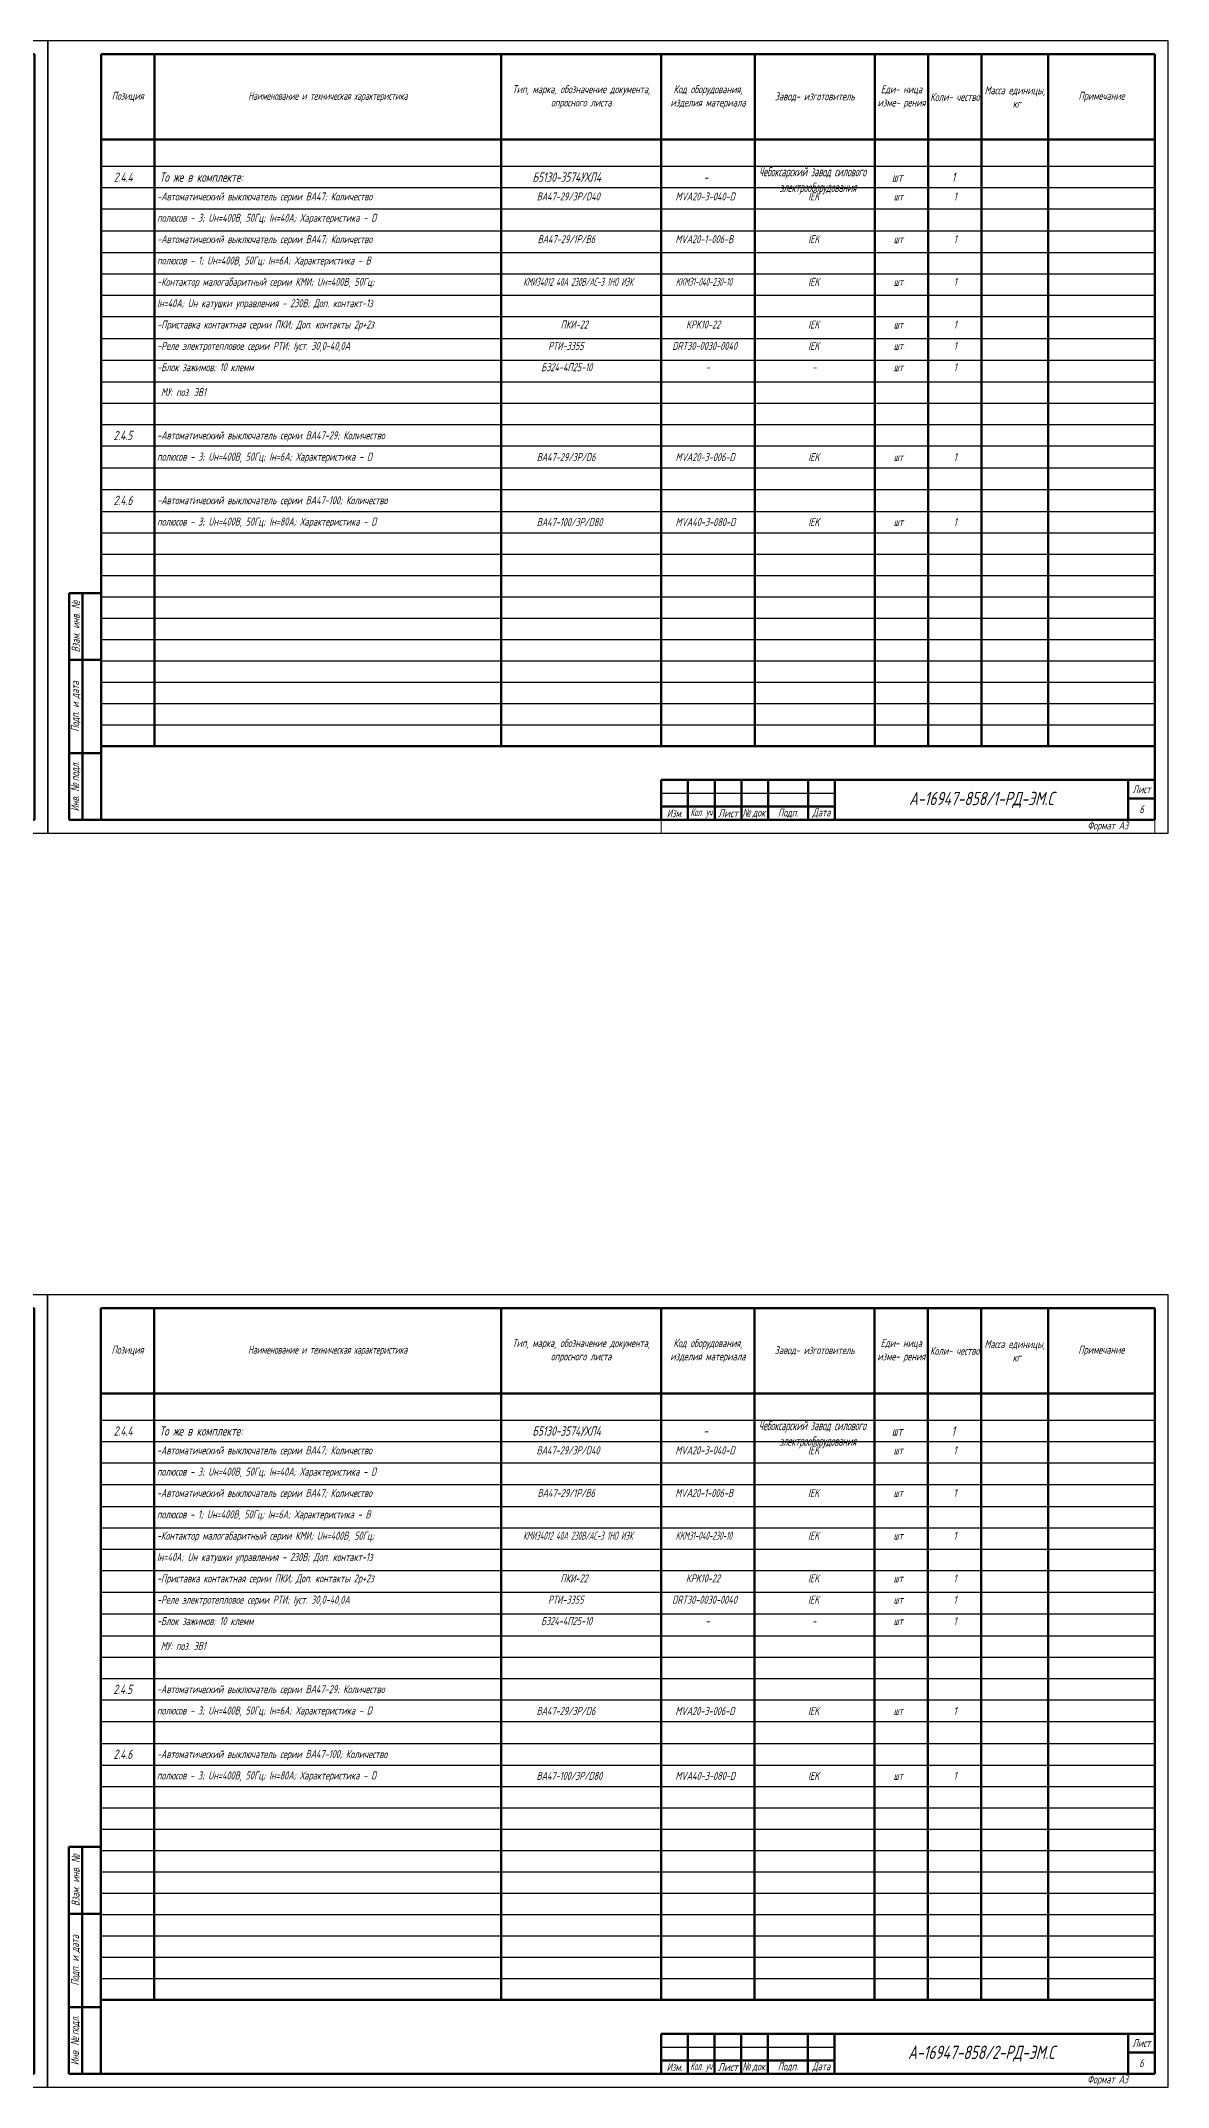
# Model space of a CAD drawing. Header units: millimetres. Extents: x -10490 to 5162, y -5053 to 76.
# Drawn here: x -721 to -298, y -814 to -47 of the extents above; entities that cross this region are included whole.
import ezdxf

# ---------------------------------------------------------------- set-up
doc = ezdxf.new("R2010")
doc.units = ezdxf.units.MM
for name, color, linetype, lineweight in [('Рамка толстая', 7, 'Continuous', 60), ('Рамка тонкая', 5, 'Continuous', 25), ('Спецификация', 9, 'Continuous', 25), ('Текст', 2, 'Continuous', 25), ('Штампы', 252, 'Continuous', 25)]:
    doc.layers.add(name, color=color, linetype=linetype, lineweight=lineweight)
doc.styles.add('SIMPLEX', font='simplex.shx', dxfattribs={"width": 0.7, "oblique": 15})

# ---------------------------------------------------------------- blocks, each defined once
blk = doc.blocks.new('A$C64336E77')
at = {"layer": 'Рамка толстая'}
for p, q in [((20, 5), (20, 292)), ((20, 292), (415, 292)), ((415, 292), (415, 5)), ((20, 5), (415, 5))]:
    blk.add_line(p, q, dxfattribs=at)
at = {"layer": 'Рамка тонкая'}
for p, q in [((0, 297), (0, 0)), ((420, 297), (0, 297)), ((420, 0), (420, 297)), ((0, 0), (420, 0))]:
    blk.add_line(p, q, dxfattribs=at)

msp = doc.modelspace()

# ---------------------------------------------------------------- linework, layer by layer
at = {"layer": 'Спецификация', "lineweight": 60}
for p, q in [((-698.04361, -52.14683), (-303.04361, -52.14683)), ((-698.04361, -52.14683), (-698.04361, -311.48017)), ((-678.04361, -52.14683), (-678.04361, -311.48017)), ((-548.04361, -52.14683), (-548.04361, -311.48017)), ((-488.04361, -52.14683), (-488.04361, -311.48017)), ((-453.04361, -52.14683), (-453.04361, -311.48017)), ((-408.04361, -52.14683), (-408.04361, -311.48017)), ((-388.04361, -52.14683), (-388.04361, -311.48017)), ((-368.04361, -52.14683), (-368.04361, -311.48017)), ((-343.04361, -52.14683), (-343.04361, -311.48017)), ((-303.04361, -52.14683), (-303.04361, -311.48017)), ((-698.04361, -84.14683), (-303.04361, -84.14683)), ((-698.04361, -311.48017), (-303.04361, -311.48017)), ((-698.10394, -522.14684), (-303.10394, -522.14684)), ((-698.10394, -522.14684), (-698.10394, -781.48017)), ((-678.10394, -522.14684), (-678.10394, -781.48017)), ((-548.10394, -522.14684), (-548.10394, -781.48017)), ((-488.10394, -522.14684), (-488.10394, -781.48017)), ((-453.10394, -522.14684), (-453.10394, -781.48017)), ((-408.10394, -522.14684), (-408.10394, -781.48017)), ((-388.10394, -522.14684), (-388.10394, -781.48017)), ((-368.10394, -522.14684), (-368.10394, -781.48017)), ((-343.10394, -522.14684), (-343.10394, -781.48017)), ((-303.10394, -522.14684), (-303.10394, -781.48017)), ((-698.10394, -554.14684), (-303.10394, -554.14684)), ((-698.10394, -781.48017), (-303.10394, -781.48017))]:
    msp.add_line(p, q, dxfattribs=at)
at = {"layer": 'Спецификация', "color": 5}
for p, q in [((-698.04361, -94.14683), (-303.04361, -94.14683)), ((-698.04361, -102.14683), (-303.04361, -102.14683)), ((-698.04361, -110.14683), (-303.04361, -110.14683)), ((-698.04361, -118.3135), (-303.04361, -118.3135)), ((-698.04361, -126.48017), (-303.04361, -126.48017)), ((-698.04361, -134.48017), (-303.04361, -134.48017)), ((-698.04361, -142.48017), (-303.04361, -142.48017)), ((-698.04361, -150.48017), (-303.04361, -150.48017)), ((-698.04361, -158.64683), (-303.04361, -158.64683)), ((-698.04361, -166.8135), (-303.04361, -166.8135)), ((-698.04361, -174.98017), (-303.04361, -174.98017)), ((-698.04361, -182.98017), (-303.04361, -182.98017)), ((-698.04361, -190.98017), (-303.04361, -190.98017)), ((-698.04361, -198.98017), (-303.04361, -198.98017)), ((-698.04361, -207.14683), (-303.04361, -207.14683)), ((-698.04361, -215.3135), (-303.04361, -215.3135)), ((-698.04361, -223.48017), (-303.04361, -223.48017)), ((-698.04361, -231.48017), (-303.04361, -231.48017)), ((-698.04361, -239.48017), (-303.04361, -239.48017)), ((-698.04361, -247.48017), (-303.04361, -247.48017)), ((-698.04361, -255.48017), (-303.04361, -255.48017)), ((-698.04361, -263.48017), (-303.04361, -263.48017)), ((-698.04361, -271.48017), (-303.04361, -271.48017)), ((-698.04361, -279.48017), (-303.04361, -279.48017)), ((-698.04361, -287.48017), (-303.04361, -287.48017)), ((-698.04361, -295.48017), (-303.04361, -295.48017)), ((-698.04361, -303.48017), (-303.04361, -303.48017)), ((-698.10394, -564.14684), (-303.10394, -564.14684)), ((-698.10394, -572.14684), (-303.10394, -572.14684)), ((-698.10394, -580.14684), (-303.10394, -580.14684)), ((-698.10394, -588.31351), (-303.10394, -588.31351)), ((-698.10394, -596.48017), (-303.10394, -596.48017)), ((-698.10394, -604.48017), (-303.10394, -604.48017)), ((-698.10394, -612.48017), (-303.10394, -612.48017)), ((-698.10394, -620.48017), (-303.10394, -620.48017)), ((-698.10394, -628.64684), (-303.10394, -628.64684)), ((-698.10394, -636.81351), (-303.10394, -636.81351)), ((-698.10394, -644.98017), (-303.10394, -644.98017)), ((-698.10394, -652.98017), (-303.10394, -652.98017)), ((-698.10394, -660.98017), (-303.10394, -660.98017)), ((-698.10394, -668.98017), (-303.10394, -668.98017)), ((-698.10394, -677.14684), (-303.10394, -677.14684)), ((-698.10394, -685.31351), (-303.10394, -685.31351)), ((-698.10394, -693.48017), (-303.10394, -693.48017)), ((-698.10394, -701.48017), (-303.10394, -701.48017)), ((-698.10394, -709.48017), (-303.10394, -709.48017)), ((-698.10394, -717.48017), (-303.10394, -717.48017)), ((-698.10394, -725.48017), (-303.10394, -725.48017)), ((-698.10394, -733.48017), (-303.10394, -733.48017)), ((-698.10394, -741.48017), (-303.10394, -741.48017)), ((-698.10394, -749.48017), (-303.10394, -749.48017)), ((-698.10394, -757.48017), (-303.10394, -757.48017)), ((-698.10394, -765.48017), (-303.10394, -765.48017)), ((-698.10394, -773.48017), (-303.10394, -773.48017))]:
    msp.add_line(p, q, dxfattribs=at)
at = {"layer": 'Штампы', "lineweight": 60}
for p, q in [((-710.04361, -339.14683), (-710.04361, -254.14683)), ((-710.04361, -254.14683), (-698.04361, -254.14683)), ((-705.04361, -339.14683), (-705.04361, -254.14683)), ((-698.04361, -339.14683), (-698.04361, -254.14683)), ((-710.04361, -279.14683), (-698.04361, -279.14683)), ((-710.04361, -314.14683), (-698.04361, -314.14683)), ((-488.04361, -324.14683), (-303.04361, -324.14683)), ((-488.04361, -324.14683), (-488.04361, -339.14683)), ((-478.04361, -324.14683), (-478.04361, -339.14683)), ((-468.04361, -324.14683), (-468.04361, -339.14683)), ((-458.04361, -324.14683), (-458.04361, -339.14683)), ((-448.04361, -324.14683), (-448.04361, -339.14683)), ((-433.04361, -324.14683), (-433.04361, -339.14683)), ((-423.04361, -324.14683), (-423.04361, -339.14683)), ((-313.04361, -324.14683), (-313.04361, -339.14683)), ((-303.04361, -324.14683), (-303.04361, -339.14683)), ((-488.04361, -334.14683), (-423.04361, -334.14683)), ((-313.04361, -331.14683), (-303.04361, -331.14683)), ((-710.04361, -339.14683), (-698.04361, -339.14683)), ((-488.04361, -339.14683), (-303.04361, -339.14683)), ((-710.10394, -809.14684), (-710.10394, -724.14684)), ((-710.10394, -724.14684), (-698.10394, -724.14684)), ((-705.10394, -809.14684), (-705.10394, -724.14684)), ((-698.10394, -809.14684), (-698.10394, -724.14684)), ((-710.10394, -749.14684), (-698.10394, -749.14684)), ((-710.10394, -784.14684), (-698.10394, -784.14684)), ((-488.10394, -794.14684), (-303.10394, -794.14684)), ((-488.10394, -794.14684), (-488.10394, -809.14684)), ((-478.10394, -794.14684), (-478.10394, -809.14684)), ((-468.10394, -794.14684), (-468.10394, -809.14684)), ((-458.10394, -794.14684), (-458.10394, -809.14684)), ((-448.10394, -794.14684), (-448.10394, -809.14684)), ((-433.10394, -794.14684), (-433.10394, -809.14684)), ((-423.10394, -794.14684), (-423.10394, -809.14684)), ((-313.10394, -794.14684), (-313.10394, -809.14684)), ((-303.10394, -794.14684), (-303.10394, -809.14684)), ((-488.10394, -804.14684), (-423.10394, -804.14684)), ((-313.10394, -801.14684), (-303.10394, -801.14684)), ((-710.10394, -809.14684), (-698.10394, -809.14684)), ((-488.10394, -809.14684), (-303.10394, -809.14684))]:
    msp.add_line(p, q, dxfattribs=at)
at = {"layer": 'Штампы', "color": 5, "lineweight": 25}
for p, q in [((-488.04361, -329.14683), (-423.04361, -329.14683)), ((-488.10394, -799.14684), (-423.10394, -799.14684))]:
    msp.add_line(p, q, dxfattribs=at)
at = {"layer": 'Штампы', "color": 8, "lineweight": 0}
for p, q in [((-488.04361, -339.14683), (-488.04361, -344.14683)), ((-488.04361, -344.14683), (-303.04361, -344.14683)), ((-303.04361, -339.14683), (-303.04361, -344.14683)), ((-488.10394, -814.14684), (-303.10394, -814.14684))]:
    msp.add_line(p, q, dxfattribs=at)

# ---------------------------------------------------------------- block references
for p in [(-1138.0436, -344.14683), (-718.0436, -344.14683), (-1138.10392, -814.14683), (-718.10392, -814.14683)]:
    msp.add_blockref('A$C64336E77', p)

# ---------------------------------------------------------------- texts
at = {"layer": 'Спецификация', "color": 2, "char_height": 3, "attachment_point": 5, "style": 'SIMPLEX'}
for s, insert, width in [('{\\C2;Позиция}', (-688.04361, -68.14683), 20), ('{\\Fgost|c204;\\Q15;\\C2;Наименование и техническая характеристика}', (-613.04361, -68.14683), 130), ('{\\C2;Тип, марка, обозначение документа, опросного листа}', (-518.04361, -68.14683), 60), ('{\\C2;Код оборудования, изделия материала}', (-470.54361, -68.14683), 35), ('{\\C2;Завод- изготовитель}', (-430.54361, -68.14683), 45), ('{\\C2;Еди- ница изме- рения}', (-398.04361, -68.14683), 20), ('{\\C2;Коли- чество}', (-378.04361, -68.14683), 20), ('{\\C2;Масса единицы,  кг}', (-355.54361, -68.14683), 25), ('{\\C2;Примечание}', (-323.04361, -68.14683), 40), ('{\\C2;Позиция}', (-688.10394, -538.14684), 20), ('{\\Fgost|c204;\\Q15;\\C2;Наименование и техническая характеристика}', (-613.10394, -538.14684), 130), ('{\\C2;Тип, марка, обозначение документа, опросного листа}', (-518.10394, -538.14684), 60), ('{\\C2;Код оборудования, изделия материала}', (-470.60394, -538.14684), 35), ('{\\C2;Завод- изготовитель}', (-430.60394, -538.14684), 45), ('{\\C2;Еди- ница изме- рения}', (-398.10394, -538.14684), 20), ('{\\C2;Коли- чество}', (-378.10394, -538.14684), 20), ('{\\C2;Масса единицы,  кг}', (-355.60394, -538.14684), 25), ('{\\C2;Примечание}', (-323.10394, -538.14684), 40)]:
    msp.add_mtext(s, dxfattribs=dict(at, insert=insert, width=width))
at = {"layer": 'Текст', "attachment_point": 1, "style": 'SIMPLEX'}
for s, width, insert, char_height in [('\\pi5.4478;2.4.4', 20, (-698.7301, -96.45809), 3.5), (' То же в комплекте:', 129, (-677.7301, -96.45809), 3.5), ('\\pi12.406;Б5130-3574УХЛ4', 60, (-548.7301, -96.45809), 3.5), ('\\pi16.45;-', 35, (-488.7301, -96.45809), 3.5), ('\\pi2.2277;{\\W0.5;Чебоксарский завод силового \\P\\pi9.9992;электрооборудования}', 45, (-453.7301, -94.422), 3.5), ('\\pi7.0965;шт', 20, (-408.7301, -96.45809), 3.5), ('\\pi9.5311;1', 20, (-388.7301, -96.45809), 3.5), ('-Автоматический выключатель серии ВА47; Количество', 129, (-677.04361, -103.95809), 3), ('\\pi13.293;ВА47-29/3Р/D40', 60, (-548.04361, -103.95809), 3), ('\\pi5.3223;{\\W0.6;MVA20-3-040-D}', 35, (-488.04361, -103.95809), 3), ('\\pi20.048;IEK', 45, (-453.04361, -103.95809), 3), ('\\pi7.0965;шт', 20, (-408.04361, -103.95809), 3), ('\\pi9.5981;1', 20, (-388.04361, -103.95809), 3), ('полюсов - 3; Uн=400В, 50Гц; Iн=40А; Характеристика - D', 129, (-677.04361, -111.95809), 3), ('-Автоматический выключатель серии ВА47; Количество', 129, (-677.04361, -119.95809), 3), ('\\pi13.643;ВА47-29/1Р/В6', 60, (-548.04361, -119.95809), 3), ('\\pi5.2603;{\\W0.6;MVA20-1-006-В}', 35, (-488.04361, -119.95809), 3), ('\\pi20.048;IEK', 45, (-453.04361, -119.95809), 3), ('\\pi7.0965;шт', 20, (-408.04361, -119.95809), 3), ('\\pi9.5981;1', 20, (-388.04361, -119.95809), 3), ('полюсов - 1; Uн=400В, 50Гц; Iн=6А; Характеристика - В', 129, (-677.04361, -127.95809), 3), ('-Контактор малогабаритный серии КМИ; Uн=400В, 50Гц; ', 129, (-677.04361, -135.95809), 3), ('\\pi8.2052;{\\W0.5;КМИ34012 40А 230В/АС-3 1НО ИЭК}', 60, (-548.04361, -135.95809), 3), ('\\pi5.4246;{\\W0.5;KKM31-040-230-10}', 35, (-488.04361, -135.95809), 3), ('\\pi20.048;IEK', 45, (-453.04361, -135.95809), 3), ('\\pi7.0965;шт', 20, (-408.04361, -135.95809), 3), ('\\pi9.5981;1', 20, (-388.04361, -135.95809), 3), ('Iн=40А; Uн катушки управления - 230В; Доп. контакт-1з', 129, (-677.04361, -143.95809), 3), ('{\\W0.7;-Приставка контактная серии ПКИ; Доп. контакты 2р+2з}', 129, (-677.04361, -151.95809), 3), ('\\pi22.234;ПКИ-22', 60, (-548.04361, -151.95809), 3), ('\\pi9.2746;KPK10-22', 35, (-488.04361, -151.95809), 3), ('\\pi20.048;IEK', 45, (-453.04361, -151.95809), 3), ('\\pi7.0965;шт', 20, (-408.04361, -151.95809), 3), ('\\pi9.5981;1', 20, (-388.04361, -151.95809), 3), ('-Реле электротепловое серии РТИ; Iуст. 30,0-40,0А', 129, (-677.04361, -159.95809), 3), ('\\pi17.571;РТИ-3355', 60, (-548.04361, -159.95809), 3), ('\\pi4.1032;{\\W0.6;DRT30-0030-0040}', 35, (-488.04361, -159.95809), 3), ('\\pi20.048;IEK', 45, (-453.04361, -159.95809), 3), ('\\pi7.0965;шт', 20, (-408.04361, -159.95809), 3), ('\\pi9.5981;1', 20, (-388.04361, -159.95809), 3), ('-Блок зажимов; 10 клемм', 129, (-677.04361, -167.95809), 3), ('\\pi14.988;БЗ24-4П25-10', 60, (-548.04361, -167.95809), 3), ('\\pi9.5981;1', 20, (-388.04361, -167.95809), 3), ('\\pi16.6;-', 35, (-488.04361, -167.95809), 3), ('\\pi21.6;-', 45, (-453.04361, -167.95809), 3), ('\\pi7.0965;шт', 20, (-408.04361, -167.95809), 3), (' МУ: поз. ЭВ1', 129, (-677.04361, -177.30348), 3), ('\\pi5.3311;2.4.5', 20, (-698.7301, -193.29142), 3.5), ('-Автоматический выключатель серии ВА47-29; Количество', 129, (-677.04361, -193.4957), 3), ('полюсов - 3; Uн=400В, 50Гц; Iн=6А; Характеристика - D', 129, (-677.04361, -201.4957), 3), ('\\pi13.293;ВА47-29/3Р/D6', 60, (-548.04361, -201.66237), 3), ('\\pi5.3223;{\\W0.6;MVA20-3-006-D}', 35, (-488.04361, -201.66237), 3), ('\\pi20.048;IEK', 45, (-453.04361, -201.66237), 3), ('\\pi7.0965;шт', 20, (-408.04361, -201.66237), 3), ('\\pi9.5981;1', 20, (-388.04361, -201.66237), 3), ('\\pi5.3981;2.4.6', 20, (-698.7301, -217.62476), 3.5), ('-Автоматический выключатель серии ВА47-100; Количество', 129, (-677.04361, -217.82903), 3), ('полюсов - 3; Uн=400В, 50Гц; Iн=80А; Характеристика - D', 129, (-677.04361, -225.82903), 3), ('\\pi13.293;ВА47-100/3Р/D80', 60, (-548.04361, -225.9957), 3), ('\\pi5.3223;{\\W0.6;MVA40-3-080-D}', 35, (-488.04361, -225.9957), 3), ('\\pi20.048;IEK', 45, (-453.04361, -225.9957), 3), ('\\pi7.0965;шт', 20, (-408.04361, -225.9957), 3), ('\\pi9.5981;1', 20, (-388.04361, -225.9957), 3), ('\\pi5.4478;2.4.4', 20, (-698.79042, -566.4581), 3.5), (' То же в комплекте:', 129, (-677.79042, -566.4581), 3.5), ('\\pi12.406;Б5130-3574УХЛ4', 60, (-548.79042, -566.4581), 3.5), ('\\pi2.2277;{\\W0.5;Чебоксарский завод силового \\P\\pi9.9992;электрооборудования}', 45, (-453.79042, -564.422), 3.5), ('\\pi7.0965;шт', 20, (-408.79042, -566.4581), 3.5), ('\\pi9.5311;1', 20, (-388.79042, -566.4581), 3.5), ('-Автоматический выключатель серии ВА47; Количество', 129, (-677.10394, -573.9581), 3), ('\\pi13.293;ВА47-29/3Р/D40', 60, (-548.10394, -573.9581), 3), ('\\pi5.3223;{\\W0.6;MVA20-3-040-D}', 35, (-488.10394, -573.9581), 3), ('\\pi16.45;-', 35, (-488.79042, -566.4581), 3.5), ('\\pi20.048;IEK', 45, (-453.10394, -573.9581), 3), ('\\pi7.0965;шт', 20, (-408.10394, -573.9581), 3), ('\\pi9.5981;1', 20, (-388.10394, -573.9581), 3), ('полюсов - 3; Uн=400В, 50Гц; Iн=40А; Характеристика - D', 129, (-677.10394, -581.9581), 3), ('-Автоматический выключатель серии ВА47; Количество', 129, (-677.10394, -589.9581), 3), ('\\pi13.643;ВА47-29/1Р/В6', 60, (-548.10394, -589.9581), 3), ('\\pi5.2603;{\\W0.6;MVA20-1-006-В}', 35, (-488.10394, -589.9581), 3), ('\\pi20.048;IEK', 45, (-453.10394, -589.9581), 3), ('\\pi9.5981;1', 20, (-388.10394, -589.9581), 3), ('полюсов - 1; Uн=400В, 50Гц; Iн=6А; Характеристика - В', 129, (-677.10394, -597.9581), 3), ('\\pi7.0965;шт', 20, (-408.10394, -589.9581), 3), ('-Контактор малогабаритный серии КМИ; Uн=400В, 50Гц; ', 129, (-677.10394, -605.9581), 3), ('\\pi8.2052;{\\W0.5;КМИ34012 40А 230В/АС-3 1НО ИЭК}', 60, (-548.10394, -605.9581), 3), ('\\pi5.4246;{\\W0.5;KKM31-040-230-10}', 35, (-488.10394, -605.9581), 3), ('\\pi20.048;IEK', 45, (-453.10394, -605.9581), 3), ('\\pi7.0965;шт', 20, (-408.10394, -605.9581), 3), ('\\pi9.5981;1', 20, (-388.10394, -605.9581), 3), ('Iн=40А; Uн катушки управления - 230В; Доп. контакт-1з', 129, (-677.10394, -613.9581), 3), ('{\\W0.7;-Приставка контактная серии ПКИ; Доп. контакты 2р+2з}', 129, (-677.10394, -621.9581), 3), ('\\pi22.234;ПКИ-22', 60, (-548.10394, -621.9581), 3), ('\\pi9.2746;KPK10-22', 35, (-488.10394, -621.9581), 3), ('\\pi20.048;IEK', 45, (-453.10394, -621.9581), 3), ('\\pi7.0965;шт', 20, (-408.10394, -621.9581), 3), ('\\pi9.5981;1', 20, (-388.10394, -621.9581), 3), ('-Реле электротепловое серии РТИ; Iуст. 30,0-40,0А', 129, (-677.10394, -629.9581), 3), ('\\pi17.571;РТИ-3355', 60, (-548.10394, -629.9581), 3), ('\\pi4.1032;{\\W0.6;DRT30-0030-0040}', 35, (-488.10394, -629.9581), 3), ('\\pi20.048;IEK', 45, (-453.10394, -629.9581), 3), ('\\pi7.0965;шт', 20, (-408.10394, -629.9581), 3), ('\\pi9.5981;1', 20, (-388.10394, -629.9581), 3), ('-Блок зажимов; 10 клемм', 129, (-677.10394, -637.9581), 3), ('\\pi14.988;БЗ24-4П25-10', 60, (-548.10394, -637.9581), 3), ('\\pi16.6;-', 35, (-488.10394, -637.9581), 3), ('\\pi21.6;-', 45, (-453.10394, -637.9581), 3), ('\\pi7.0965;шт', 20, (-408.10394, -637.9581), 3), ('\\pi9.5981;1', 20, (-388.10394, -637.9581), 3), (' МУ: поз. ЭВ1', 129, (-677.10394, -647.30348), 3), ('\\pi5.3311;2.4.5', 20, (-698.79042, -663.29143), 3.5), ('-Автоматический выключатель серии ВА47-29; Количество', 129, (-677.10394, -663.49571), 3), ('полюсов - 3; Uн=400В, 50Гц; Iн=6А; Характеристика - D', 129, (-677.10394, -671.49571), 3), ('\\pi13.293;ВА47-29/3Р/D6', 60, (-548.10394, -671.66237), 3), ('\\pi5.3223;{\\W0.6;MVA20-3-006-D}', 35, (-488.10394, -671.66237), 3), ('\\pi20.048;IEK', 45, (-453.10394, -671.66237), 3), ('\\pi7.0965;шт', 20, (-408.10394, -671.66237), 3), ('\\pi9.5981;1', 20, (-388.10394, -671.66237), 3), ('\\pi5.3981;2.4.6', 20, (-698.79042, -687.62476), 3.5), ('-Автоматический выключатель серии ВА47-100; Количество', 129, (-677.10394, -687.82904), 3), ('полюсов - 3; Uн=400В, 50Гц; Iн=80А; Характеристика - D', 129, (-677.10394, -695.82904), 3), ('\\pi13.293;ВА47-100/3Р/D80', 60, (-548.10394, -695.99571), 3), ('\\pi5.3223;{\\W0.6;MVA40-3-080-D}', 35, (-488.10394, -695.99571), 3), ('\\pi20.048;IEK', 45, (-453.10394, -695.99571), 3), ('\\pi7.0965;шт', 20, (-408.10394, -695.99571), 3), ('\\pi9.5981;1', 20, (-388.10394, -695.99571), 3)]:
    msp.add_mtext_dynamic_manual_height_columns(s, width=width, gutter_width=12.5, heights=[0], dxfattribs=dict(at, insert=insert, char_height=char_height))
at = {"layer": 'Штампы', "color": 2, "char_height": 3, "attachment_point": 5, "rotation": 90, "style": 'SIMPLEX'}
for s, insert, width in [('Взам. инв. {\\fArial|b0|i0|c204|p34;№}', (-707.54361, -266.64683), 25), ('Подп. и дата', (-707.54361, -296.64683), 35), ('Инв. {\\fArial|b0|i0|c204|p34;№ }подл.', (-707.54361, -326.64683), 25), ('Взам. инв. {\\fArial|b0|i0|c204|p34;№}', (-707.60394, -736.64684), 25), ('Подп. и дата', (-707.60394, -766.64684), 35), ('Инв. {\\fArial|b0|i0|c204|p34;№ }подл.', (-707.60394, -796.64684), 25)]:
    msp.add_mtext(s, dxfattribs=dict(at, insert=insert, width=width))
at = {"layer": 'Штампы', "color": 2, "style": 'SIMPLEX'}
for s, insert, char_height, width, attachment_point in [('А-16947-858/1-РД-ЭМ.С', (-368.04361, -331.64683), 5, 110, 5), ('{\\W0.7;Лист}', (-308.04361, -327.64683), 3, 10, 5), ('Изм.', (-483.04361, -336.64683), 3, 10, 5), ('{\\W0.5;Кол. уч}', (-473.04361, -336.64683), 3, 10, 5), ('{\\W0.8;Лист}', (-463.04361, -336.64683), 3, 10, 5), ('{\\fArial|b0|i0|c204|p34;\\W0.6;№ \\Fsimplex|c204;док.}', (-453.04361, -336.64683), 3, 10, 5), ('Подп.', (-440.54361, -336.64683), 3, 15, 5), ('{\\W0.7;Дата}', (-428.04361, -336.64683), 3, 10, 5), ('6', (-308.04361, -335.14683), 3, 10, 5), ('Формат А3', (-313.04361, -341.64683), 3, 165, 6), ('{\\W0.7;Лист}', (-308.10394, -797.64684), 3, 10, 5), ('Изм.', (-483.10394, -806.64684), 3, 10, 5), ('{\\W0.5;Кол. уч}', (-473.10394, -806.64684), 3, 10, 5), ('{\\W0.8;Лист}', (-463.10394, -806.64684), 3, 10, 5), ('{\\fArial|b0|i0|c204|p34;\\W0.6;№ \\Fsimplex|c204;док.}', (-453.10394, -806.64684), 3, 10, 5), ('Подп.', (-440.60394, -806.64684), 3, 15, 5), ('{\\W0.7;Дата}', (-428.10394, -806.64684), 3, 10, 5), ('А-16947-858/2-РД-ЭМ.С', (-368.10394, -801.64684), 5, 110, 5), ('6', (-308.10394, -805.14684), 3, 10, 5), ('Формат А3', (-313.10394, -811.64684), 3, 165, 6)]:
    msp.add_mtext(s, dxfattribs=dict(at, insert=insert, char_height=char_height, width=width, attachment_point=attachment_point))

doc.saveas('drawing.dxf')
